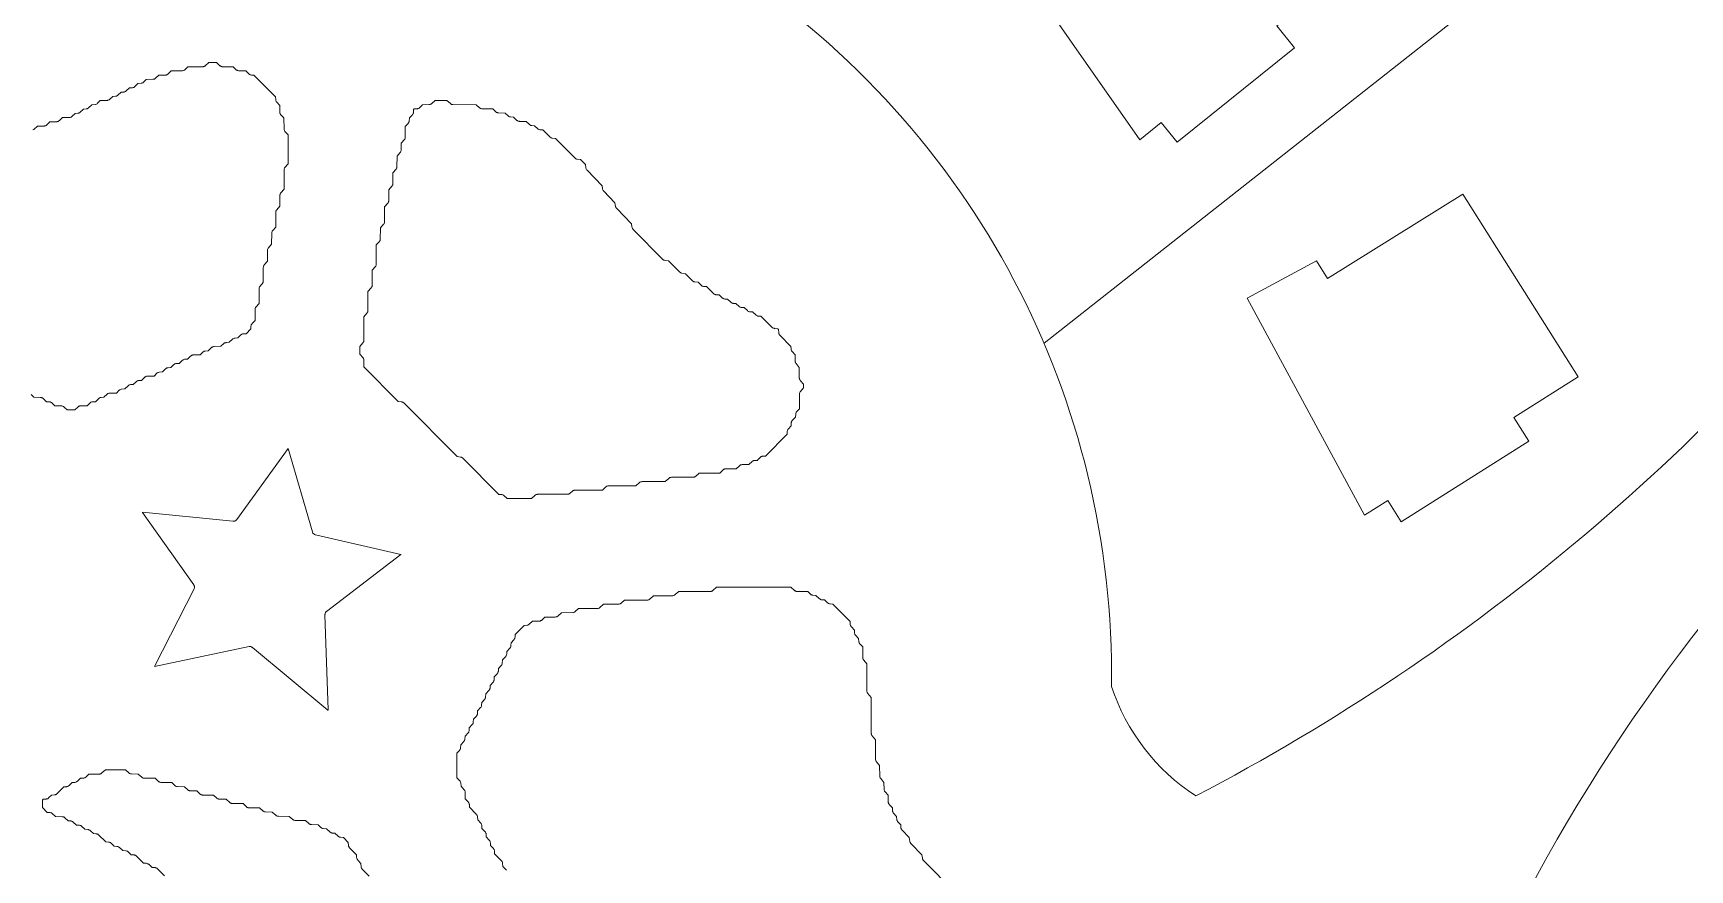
# Model space of a CAD drawing. Header units: inches. Extents: x 36 to 80.3, y 17.3 to 55.9.
# Drawn here: x 50.81 to 61.32, y 39.88 to 45.18 of the extents above; entities that cross this region are included whole.
import ezdxf

# ---------------------------------------------------------------- set-up
doc = ezdxf.new("R2010")
doc.units = ezdxf.units.IN
doc.layers.add('01_ORIGINAL_CAD', color=7, linetype='Continuous', lineweight=20)
doc.layers.add('02_APPROVED_PDF_OUTLINES', color=7, linetype='Continuous', lineweight=15)

msp = doc.modelspace()

# ---------------------------------------------------------------- linework, layer by layer
at = {"layer": '01_ORIGINAL_CAD'}
msp.add_lwpolyline([(62.206, 47.145), (57.223, 43.22)], dxfattribs=at)
for points in [[(57.426, 45.973), (58.218, 46.601), (59.075, 45.534), (58.699, 45.232), (58.811, 45.092), (58.066, 44.493), (57.966, 44.618), (57.83, 44.508), (56.934, 45.791), (57.343, 46.076)], [(59.019, 43.63), (59.878, 44.165), (60.608, 43.006), (60.2, 42.749), (60.296, 42.598), (59.487, 42.088), (59.402, 42.222), (59.254, 42.129), (58.511, 43.505), (58.949, 43.742)]]:
    msp.add_lwpolyline(points, close=True, dxfattribs=at)
for points in [[(50.14, 46.014, -0.546754), (57.65, 41.045, 0.171391), (58.184, 40.351, 0.171391)], [(60.29, 39.74, -0.089338), (62.813, 42.944, -0.322066), (66.051, 42.944, -0.030946), (69.111, 38.833, -0.044664), (70.78, 33.554, -0.301674), (68.967, 31.144, -0.082145), (65.591, 31.078)]]:
    msp.add_lwpolyline(points, format="xyb", dxfattribs=at)
msp.add_arc((51.961, 52.291), 13.465, 297.5281, 322.8549, dxfattribs=at)
at = {"layer": '02_APPROVED_PDF_OUTLINES'}
for points in [[(50.812, 44.571), (50.815, 44.573), (50.817, 44.575), (50.84, 44.595), (50.883, 44.596), (50.886, 44.597), (50.889, 44.597), (50.892, 44.598), (50.895, 44.6), (50.898, 44.601), (50.9, 44.603), (50.92, 44.622), (50.963, 44.623), (50.966, 44.624), (50.969, 44.624), (50.972, 44.625), (50.975, 44.627), (50.977, 44.628), (50.98, 44.63), (51, 44.649), (51.043, 44.65), (51.046, 44.65), (51.049, 44.651), (51.052, 44.652), (51.054, 44.653), (51.057, 44.655), (51.059, 44.657), (51.079, 44.676), (51.096, 44.677), (51.1, 44.677), (51.103, 44.678), (51.106, 44.68), (51.109, 44.682), (51.112, 44.684), (51.132, 44.703), (51.149, 44.704), (51.153, 44.704), (51.156, 44.705), (51.159, 44.707), (51.163, 44.709), (51.165, 44.711), (51.186, 44.731), (51.206, 44.732), (51.209, 44.733), (51.213, 44.734), (51.216, 44.735), (51.219, 44.737), (51.221, 44.74), (51.239, 44.757), (51.281, 44.758), (51.284, 44.758), (51.287, 44.759), (51.29, 44.76), (51.293, 44.761), (51.296, 44.763), (51.298, 44.765), (51.318, 44.784), (51.335, 44.785), (51.338, 44.785), (51.342, 44.786), (51.345, 44.787), (51.348, 44.789), (51.351, 44.791), (51.371, 44.811), (51.388, 44.811), (51.391, 44.812), (51.395, 44.813), (51.398, 44.814), (51.401, 44.816), (51.404, 44.818), (51.424, 44.838), (51.441, 44.838), (51.444, 44.839), (51.448, 44.84), (51.451, 44.841), (51.454, 44.843), (51.457, 44.845), (51.478, 44.865), (51.498, 44.867), (51.501, 44.867), (51.504, 44.868), (51.508, 44.87), (51.51, 44.872), (51.513, 44.874), (51.53, 44.891), (51.573, 44.892), (51.576, 44.892), (51.579, 44.893), (51.582, 44.894), (51.585, 44.895), (51.587, 44.897), (51.59, 44.899), (51.61, 44.918), (51.653, 44.919), (51.656, 44.919), (51.659, 44.92), (51.662, 44.921), (51.664, 44.922), (51.667, 44.924), (51.669, 44.926), (51.689, 44.945), (51.755, 44.945), (51.758, 44.945), (51.761, 44.946), (51.764, 44.947), (51.767, 44.948), (51.77, 44.95), (51.772, 44.951), (51.795, 44.972), (51.888, 44.972), (51.891, 44.972), (51.894, 44.973), (51.897, 44.974), (51.9, 44.975), (51.902, 44.976), (51.905, 44.978), (51.927, 44.999), (51.975, 44.999), (51.998, 44.978), (52.001, 44.977), (52.003, 44.975), (52.006, 44.974), (52.009, 44.973), (52.012, 44.972), (52.015, 44.972), (52.081, 44.972), (52.101, 44.953), (52.103, 44.951), (52.106, 44.949), (52.109, 44.948), (52.112, 44.947), (52.115, 44.946), (52.118, 44.946), (52.161, 44.945), (52.181, 44.926), (52.183, 44.924), (52.186, 44.922), (52.19, 44.921), (52.193, 44.92), (52.197, 44.919), (52.213, 44.919), (52.35, 44.78), (52.351, 44.764), (52.351, 44.76), (52.352, 44.757), (52.354, 44.754), (52.355, 44.75), (52.358, 44.748), (52.377, 44.727), (52.378, 44.684), (52.378, 44.681), (52.378, 44.678), (52.379, 44.675), (52.381, 44.672), (52.382, 44.67), (52.384, 44.667), (52.403, 44.647), (52.404, 44.577), (52.405, 44.574), (52.405, 44.571), (52.406, 44.568), (52.407, 44.565), (52.409, 44.562), (52.411, 44.56), (52.43, 44.54), (52.43, 44.357), (52.41, 44.334), (52.408, 44.331), (52.406, 44.328), (52.405, 44.324), (52.404, 44.321), (52.404, 44.317), (52.404, 44.196), (52.384, 44.173), (52.382, 44.17), (52.38, 44.167), (52.379, 44.163), (52.378, 44.16), (52.378, 44.156), (52.378, 44.088), (52.358, 44.065), (52.355, 44.062), (52.354, 44.059), (52.352, 44.056), (52.352, 44.052), (52.351, 44.049), (52.351, 43.954), (52.333, 43.934), (52.331, 43.932), (52.329, 43.929), (52.328, 43.927), (52.327, 43.924), (52.326, 43.921), (52.326, 43.918), (52.325, 43.847), (52.305, 43.824), (52.303, 43.821), (52.301, 43.818), (52.3, 43.814), (52.299, 43.811), (52.299, 43.807), (52.299, 43.739), (52.279, 43.716), (52.276, 43.713), (52.275, 43.71), (52.273, 43.707), (52.273, 43.703), (52.272, 43.7), (52.272, 43.605), (52.252, 43.582), (52.25, 43.579), (52.248, 43.576), (52.247, 43.573), (52.246, 43.569), (52.246, 43.566), (52.246, 43.471), (52.226, 43.448), (52.224, 43.445), (52.222, 43.442), (52.221, 43.438), (52.22, 43.435), (52.22, 43.431), (52.22, 43.364), (52.201, 43.344), (52.199, 43.341), (52.197, 43.338), (52.196, 43.335), (52.195, 43.331), (52.194, 43.328), (52.194, 43.311), (52.163, 43.28), (52.147, 43.279), (52.143, 43.279), (52.14, 43.278), (52.137, 43.277), (52.134, 43.275), (52.131, 43.272), (52.111, 43.253), (52.094, 43.252), (52.09, 43.252), (52.087, 43.251), (52.084, 43.25), (52.08, 43.248), (52.078, 43.246), (52.057, 43.226), (52.037, 43.224), (52.034, 43.223), (52.03, 43.222), (52.027, 43.221), (52.024, 43.219), (52.022, 43.217), (52.004, 43.2), (51.962, 43.199), (51.959, 43.198), (51.956, 43.198), (51.953, 43.197), (51.95, 43.195), (51.947, 43.194), (51.945, 43.192), (51.924, 43.172), (51.904, 43.17), (51.901, 43.17), (51.898, 43.169), (51.895, 43.167), (51.892, 43.165), (51.889, 43.163), (51.872, 43.146), (51.829, 43.145), (51.826, 43.145), (51.823, 43.144), (51.82, 43.143), (51.817, 43.142), (51.815, 43.14), (51.812, 43.138), (51.792, 43.119), (51.776, 43.118), (51.772, 43.118), (51.769, 43.117), (51.765, 43.115), (51.762, 43.113), (51.759, 43.111), (51.739, 43.092), (51.723, 43.091), (51.719, 43.091), (51.716, 43.09), (51.712, 43.088), (51.709, 43.086), (51.706, 43.084), (51.686, 43.065), (51.669, 43.064), (51.666, 43.064), (51.662, 43.063), (51.659, 43.061), (51.656, 43.06), (51.653, 43.057), (51.633, 43.038), (51.613, 43.036), (51.609, 43.035), (51.606, 43.034), (51.603, 43.033), (51.6, 43.031), (51.597, 43.029), (51.58, 43.011), (51.537, 43.01), (51.534, 43.01), (51.531, 43.01), (51.528, 43.009), (51.526, 43.007), (51.523, 43.006), (51.521, 43.004), (51.501, 42.984), (51.484, 42.984), (51.48, 42.983), (51.477, 42.982), (51.474, 42.981), (51.47, 42.979), (51.468, 42.977), (51.447, 42.957), (51.431, 42.957), (51.427, 42.956), (51.424, 42.955), (51.42, 42.954), (51.417, 42.952), (51.415, 42.95), (51.394, 42.93), (51.374, 42.928), (51.371, 42.928), (51.367, 42.927), (51.364, 42.925), (51.361, 42.923), (51.359, 42.921), (51.341, 42.904), (51.299, 42.903), (51.296, 42.903), (51.293, 42.902), (51.29, 42.901), (51.287, 42.9), (51.284, 42.898), (51.282, 42.896), (51.262, 42.877), (51.245, 42.876), (51.242, 42.876), (51.238, 42.875), (51.235, 42.873), (51.232, 42.871), (51.229, 42.869), (51.208, 42.849), (51.188, 42.848), (51.185, 42.847), (51.182, 42.846), (51.178, 42.845), (51.176, 42.843), (51.173, 42.84), (51.156, 42.823), (51.113, 42.822), (51.11, 42.822), (51.107, 42.821), (51.104, 42.82), (51.101, 42.819), (51.099, 42.817), (51.096, 42.815), (51.077, 42.797), (51.029, 42.797), (51.01, 42.815), (51.007, 42.817), (51.005, 42.819), (51.002, 42.82), (50.999, 42.821), (50.996, 42.822), (50.993, 42.822), (50.95, 42.823), (50.933, 42.84), (50.93, 42.843), (50.927, 42.844), (50.924, 42.846), (50.921, 42.847), (50.918, 42.847), (50.898, 42.849), (50.877, 42.869), (50.874, 42.871), (50.872, 42.873), (50.869, 42.874), (50.866, 42.875), (50.863, 42.875), (50.86, 42.876), (50.818, 42.877), (50.8, 42.894)], [(53.814, 39.88), (53.812, 39.883), (53.792, 39.904), (53.79, 39.924), (53.79, 39.927), (53.789, 39.931), (53.787, 39.934), (53.785, 39.937), (53.783, 39.939), (53.739, 39.984), (53.738, 40.001), (53.738, 40.004), (53.737, 40.008), (53.736, 40.011), (53.734, 40.014), (53.732, 40.017), (53.712, 40.037), (53.712, 40.054), (53.711, 40.058), (53.71, 40.061), (53.709, 40.065), (53.707, 40.068), (53.705, 40.07), (53.686, 40.091), (53.685, 40.108), (53.685, 40.112), (53.684, 40.115), (53.682, 40.118), (53.681, 40.121), (53.678, 40.124), (53.659, 40.145), (53.658, 40.162), (53.658, 40.165), (53.657, 40.169), (53.656, 40.172), (53.654, 40.175), (53.652, 40.178), (53.632, 40.199), (53.63, 40.219), (53.63, 40.223), (53.629, 40.226), (53.627, 40.229), (53.626, 40.232), (53.623, 40.234), (53.579, 40.279), (53.579, 40.296), (53.578, 40.299), (53.577, 40.303), (53.576, 40.306), (53.574, 40.309), (53.572, 40.312), (53.553, 40.332), (53.552, 40.376), (53.552, 40.379), (53.551, 40.382), (53.55, 40.385), (53.549, 40.387), (53.547, 40.39), (53.545, 40.392), (53.526, 40.413), (53.524, 40.434), (53.523, 40.437), (53.522, 40.44), (53.521, 40.444), (53.519, 40.446), (53.517, 40.449), (53.5, 40.466), (53.499, 40.622), (53.516, 40.639), (53.519, 40.642), (53.52, 40.645), (53.522, 40.648), (53.523, 40.651), (53.523, 40.654), (53.525, 40.675), (53.545, 40.696), (53.547, 40.699), (53.549, 40.702), (53.55, 40.705), (53.551, 40.708), (53.551, 40.712), (53.552, 40.729), (53.571, 40.75), (53.573, 40.752), (53.575, 40.755), (53.576, 40.759), (53.577, 40.762), (53.578, 40.766), (53.578, 40.783), (53.597, 40.803), (53.6, 40.806), (53.601, 40.809), (53.603, 40.812), (53.604, 40.816), (53.604, 40.819), (53.605, 40.836), (53.624, 40.857), (53.626, 40.86), (53.628, 40.863), (53.629, 40.866), (53.63, 40.869), (53.631, 40.873), (53.631, 40.89), (53.65, 40.911), (53.653, 40.913), (53.654, 40.916), (53.656, 40.92), (53.657, 40.923), (53.657, 40.927), (53.658, 40.943), (53.675, 40.961), (53.677, 40.964), (53.679, 40.967), (53.68, 40.97), (53.681, 40.973), (53.682, 40.977), (53.684, 40.997), (53.703, 41.018), (53.705, 41.021), (53.707, 41.024), (53.709, 41.027), (53.709, 41.031), (53.71, 41.034), (53.711, 41.051), (53.73, 41.072), (53.732, 41.074), (53.734, 41.078), (53.735, 41.081), (53.736, 41.084), (53.736, 41.088), (53.737, 41.105), (53.756, 41.125), (53.758, 41.128), (53.76, 41.131), (53.761, 41.134), (53.762, 41.138), (53.763, 41.141), (53.763, 41.158), (53.781, 41.176), (53.783, 41.179), (53.785, 41.182), (53.786, 41.185), (53.787, 41.188), (53.788, 41.191), (53.789, 41.212), (53.809, 41.233), (53.811, 41.236), (53.813, 41.239), (53.814, 41.242), (53.815, 41.245), (53.816, 41.249), (53.816, 41.266), (53.835, 41.287), (53.838, 41.289), (53.839, 41.292), (53.841, 41.296), (53.842, 41.299), (53.842, 41.303), (53.843, 41.32), (53.862, 41.34), (53.864, 41.343), (53.866, 41.346), (53.867, 41.349), (53.868, 41.353), (53.869, 41.356), (53.869, 41.373), (53.926, 41.431), (53.943, 41.432), (53.946, 41.432), (53.95, 41.433), (53.953, 41.434), (53.956, 41.436), (53.959, 41.438), (53.979, 41.457), (54.022, 41.458), (54.025, 41.459), (54.028, 41.459), (54.031, 41.46), (54.033, 41.462), (54.036, 41.463), (54.038, 41.465), (54.058, 41.484), (54.124, 41.484), (54.127, 41.485), (54.13, 41.485), (54.133, 41.486), (54.136, 41.487), (54.139, 41.489), (54.141, 41.491), (54.164, 41.511), (54.234, 41.512), (54.237, 41.513), (54.24, 41.513), (54.243, 41.514), (54.246, 41.515), (54.248, 41.517), (54.25, 41.519), (54.27, 41.538), (54.39, 41.538), (54.393, 41.539), (54.396, 41.539), (54.399, 41.54), (54.401, 41.541), (54.404, 41.543), (54.406, 41.545), (54.429, 41.565), (54.525, 41.566), (54.529, 41.566), (54.532, 41.567), (54.535, 41.568), (54.537, 41.569), (54.54, 41.571), (54.542, 41.573), (54.562, 41.592), (54.708, 41.592), (54.711, 41.592), (54.714, 41.593), (54.717, 41.594), (54.72, 41.595), (54.722, 41.597), (54.725, 41.599), (54.747, 41.619), (54.867, 41.619), (54.87, 41.619), (54.873, 41.62), (54.876, 41.621), (54.879, 41.622), (54.882, 41.624), (54.884, 41.626), (54.907, 41.646), (55.106, 41.646), (55.109, 41.646), (55.112, 41.647), (55.115, 41.648), (55.118, 41.649), (55.12, 41.651), (55.123, 41.653), (55.145, 41.673), (55.618, 41.673), (55.641, 41.653), (55.643, 41.651), (55.646, 41.65), (55.649, 41.648), (55.652, 41.647), (55.655, 41.647), (55.658, 41.647), (55.724, 41.646), (55.741, 41.629), (55.743, 41.627), (55.746, 41.625), (55.75, 41.624), (55.753, 41.623), (55.756, 41.622), (55.776, 41.62), (55.797, 41.601), (55.8, 41.599), (55.803, 41.597), (55.806, 41.595), (55.81, 41.594), (55.813, 41.594), (55.83, 41.593), (55.85, 41.574), (55.853, 41.572), (55.856, 41.57), (55.859, 41.569), (55.863, 41.568), (55.866, 41.567), (55.883, 41.566), (55.993, 41.455), (55.994, 41.438), (55.994, 41.435), (55.995, 41.431), (55.997, 41.428), (55.998, 41.425), (56.001, 41.422), (56.02, 41.402), (56.02, 41.385), (56.021, 41.381), (56.022, 41.378), (56.023, 41.374), (56.025, 41.371), (56.027, 41.369), (56.047, 41.348), (56.049, 41.327), (56.049, 41.324), (56.05, 41.321), (56.052, 41.318), (56.053, 41.315), (56.056, 41.312), (56.073, 41.295), (56.073, 41.227), (56.073, 41.224), (56.074, 41.22), (56.075, 41.217), (56.077, 41.214), (56.079, 41.211), (56.099, 41.188), (56.1, 41.016), (56.1, 41.012), (56.101, 41.009), (56.102, 41.006), (56.103, 41.003), (56.105, 41), (56.126, 40.974), (56.127, 40.747), (56.127, 40.744), (56.128, 40.741), (56.129, 40.737), (56.13, 40.734), (56.132, 40.732), (56.153, 40.705), (56.154, 40.583), (56.154, 40.58), (56.155, 40.576), (56.156, 40.573), (56.158, 40.57), (56.16, 40.567), (56.18, 40.544), (56.181, 40.476), (56.181, 40.472), (56.182, 40.469), (56.183, 40.466), (56.185, 40.462), (56.187, 40.46), (56.207, 40.436), (56.208, 40.392), (56.208, 40.389), (56.209, 40.386), (56.21, 40.383), (56.211, 40.381), (56.213, 40.378), (56.215, 40.376), (56.234, 40.355), (56.235, 40.312), (56.235, 40.309), (56.236, 40.306), (56.237, 40.303), (56.238, 40.3), (56.24, 40.298), (56.242, 40.295), (56.261, 40.275), (56.262, 40.257), (56.262, 40.254), (56.263, 40.251), (56.264, 40.247), (56.266, 40.244), (56.268, 40.242), (56.288, 40.221), (56.29, 40.2), (56.29, 40.197), (56.291, 40.194), (56.293, 40.19), (56.294, 40.188), (56.297, 40.185), (56.314, 40.167), (56.315, 40.15), (56.315, 40.147), (56.316, 40.144), (56.317, 40.141), (56.318, 40.139), (56.32, 40.136), (56.322, 40.134), (56.368, 40.086), (56.371, 40.062), (56.372, 40.059), (56.373, 40.056), (56.375, 40.053), (56.376, 40.051), (56.378, 40.048), (56.448, 39.978), (56.451, 39.955), (56.452, 39.952), (56.453, 39.949), (56.454, 39.946), (56.456, 39.943), (56.458, 39.941), (57.059, 39.335)], [(51.647, 39.844), (51.602, 39.888), (51.6, 39.891), (51.597, 39.892), (51.594, 39.894), (51.59, 39.895), (51.587, 39.896), (51.567, 39.897), (51.546, 39.917), (51.543, 39.919), (51.54, 39.921), (51.537, 39.922), (51.534, 39.923), (51.53, 39.924), (51.513, 39.925), (51.467, 39.97), (51.464, 39.972), (51.462, 39.974), (51.459, 39.975), (51.456, 39.976), (51.453, 39.977), (51.45, 39.977), (51.434, 39.978), (51.416, 39.996), (51.414, 39.998), (51.411, 40), (51.408, 40.001), (51.404, 40.002), (51.401, 40.003), (51.381, 40.005), (51.36, 40.024), (51.357, 40.026), (51.354, 40.028), (51.351, 40.03), (51.347, 40.031), (51.344, 40.031), (51.327, 40.032), (51.307, 40.051), (51.304, 40.053), (51.301, 40.055), (51.298, 40.057), (51.294, 40.057), (51.291, 40.058), (51.274, 40.059), (51.227, 40.104), (51.225, 40.106), (51.223, 40.108), (51.22, 40.109), (51.217, 40.11), (51.214, 40.111), (51.211, 40.111), (51.195, 40.112), (51.177, 40.13), (51.174, 40.132), (51.172, 40.134), (51.168, 40.135), (51.165, 40.136), (51.162, 40.137), (51.142, 40.139), (51.121, 40.158), (51.118, 40.16), (51.115, 40.162), (51.112, 40.164), (51.108, 40.165), (51.105, 40.165), (51.088, 40.166), (51.068, 40.185), (51.065, 40.187), (51.062, 40.189), (51.059, 40.191), (51.055, 40.191), (51.052, 40.192), (51.035, 40.193), (51.015, 40.212), (51.012, 40.214), (51.01, 40.215), (51.007, 40.217), (51.004, 40.218), (51.001, 40.218), (50.998, 40.219), (50.955, 40.22), (50.935, 40.239), (50.932, 40.241), (50.929, 40.243), (50.926, 40.244), (50.922, 40.245), (50.919, 40.245), (50.903, 40.246), (50.872, 40.277), (50.872, 40.324), (50.876, 40.329), (50.896, 40.33), (50.899, 40.331), (50.903, 40.332), (50.906, 40.333), (50.909, 40.335), (50.911, 40.338), (50.929, 40.355), (50.949, 40.357), (50.952, 40.358), (50.956, 40.359), (50.959, 40.36), (50.962, 40.362), (50.964, 40.364), (51.008, 40.409), (51.025, 40.409), (51.028, 40.41), (51.032, 40.411), (51.035, 40.412), (51.038, 40.414), (51.041, 40.416), (51.061, 40.436), (51.078, 40.436), (51.081, 40.437), (51.085, 40.438), (51.088, 40.439), (51.091, 40.441), (51.094, 40.443), (51.114, 40.462), (51.131, 40.463), (51.134, 40.464), (51.138, 40.465), (51.141, 40.466), (51.144, 40.468), (51.147, 40.47), (51.167, 40.489), (51.233, 40.489), (51.236, 40.489), (51.239, 40.49), (51.242, 40.491), (51.245, 40.492), (51.247, 40.494), (51.249, 40.496), (51.272, 40.516), (51.399, 40.516), (51.419, 40.497), (51.422, 40.495), (51.424, 40.493), (51.427, 40.492), (51.43, 40.491), (51.433, 40.491), (51.436, 40.49), (51.479, 40.489), (51.502, 40.469), (51.505, 40.467), (51.507, 40.465), (51.51, 40.464), (51.513, 40.463), (51.516, 40.463), (51.519, 40.463), (51.586, 40.462), (51.609, 40.442), (51.611, 40.44), (51.614, 40.439), (51.616, 40.437), (51.619, 40.437), (51.622, 40.436), (51.625, 40.436), (51.692, 40.436), (51.711, 40.417), (51.714, 40.415), (51.716, 40.413), (51.719, 40.412), (51.722, 40.411), (51.725, 40.41), (51.728, 40.41), (51.772, 40.409), (51.795, 40.389), (51.797, 40.387), (51.799, 40.385), (51.802, 40.384), (51.805, 40.383), (51.808, 40.382), (51.811, 40.382), (51.851, 40.382), (51.871, 40.363), (51.873, 40.361), (51.876, 40.36), (51.879, 40.358), (51.882, 40.357), (51.885, 40.357), (51.888, 40.356), (51.957, 40.355), (51.977, 40.336), (51.979, 40.335), (51.982, 40.333), (51.985, 40.331), (51.988, 40.331), (51.991, 40.33), (51.994, 40.33), (52.037, 40.329), (52.06, 40.308), (52.063, 40.306), (52.065, 40.305), (52.068, 40.304), (52.071, 40.303), (52.074, 40.302), (52.077, 40.302), (52.144, 40.302), (52.166, 40.282), (52.169, 40.28), (52.171, 40.278), (52.174, 40.277), (52.177, 40.276), (52.18, 40.275), (52.183, 40.275), (52.249, 40.275), (52.269, 40.256), (52.272, 40.254), (52.274, 40.253), (52.277, 40.251), (52.28, 40.25), (52.283, 40.25), (52.286, 40.249), (52.329, 40.248), (52.352, 40.228), (52.355, 40.226), (52.357, 40.225), (52.36, 40.223), (52.363, 40.222), (52.366, 40.222), (52.369, 40.222), (52.436, 40.221), (52.459, 40.201), (52.461, 40.199), (52.463, 40.198), (52.466, 40.197), (52.469, 40.196), (52.472, 40.195), (52.475, 40.195), (52.541, 40.195), (52.561, 40.176), (52.564, 40.174), (52.566, 40.172), (52.569, 40.171), (52.572, 40.17), (52.575, 40.169), (52.578, 40.169), (52.621, 40.168), (52.638, 40.151), (52.641, 40.149), (52.644, 40.147), (52.647, 40.145), (52.65, 40.144), (52.653, 40.144), (52.673, 40.142), (52.694, 40.122), (52.697, 40.12), (52.7, 40.118), (52.703, 40.117), (52.707, 40.116), (52.71, 40.115), (52.727, 40.115), (52.747, 40.095), (52.75, 40.093), (52.753, 40.091), (52.756, 40.09), (52.76, 40.089), (52.763, 40.089), (52.78, 40.088), (52.811, 40.056), (52.813, 40.037), (52.813, 40.033), (52.814, 40.03), (52.816, 40.027), (52.817, 40.024), (52.82, 40.021), (52.864, 39.977), (52.864, 39.96), (52.865, 39.956), (52.866, 39.953), (52.867, 39.95), (52.869, 39.947), (52.871, 39.944), (52.891, 39.923), (52.893, 39.902), (52.893, 39.899), (52.894, 39.896), (52.895, 39.893), (52.897, 39.89), (52.9, 39.887), (52.944, 39.842)]]:
    msp.add_lwpolyline(points, dxfattribs=at)
for points in [[(53.362, 44.758), (53.436, 44.758), (53.459, 44.738), (53.461, 44.736), (53.464, 44.735), (53.466, 44.733), (53.469, 44.732), (53.472, 44.732), (53.475, 44.732), (53.622, 44.731), (53.644, 44.711), (53.647, 44.709), (53.649, 44.708), (53.652, 44.707), (53.655, 44.706), (53.658, 44.705), (53.661, 44.705), (53.727, 44.705), (53.747, 44.686), (53.75, 44.684), (53.752, 44.682), (53.755, 44.681), (53.758, 44.68), (53.761, 44.679), (53.764, 44.679), (53.807, 44.678), (53.824, 44.661), (53.827, 44.659), (53.829, 44.657), (53.833, 44.655), (53.836, 44.654), (53.839, 44.654), (53.859, 44.652), (53.88, 44.632), (53.882, 44.63), (53.885, 44.629), (53.888, 44.627), (53.891, 44.626), (53.894, 44.626), (53.897, 44.625), (53.94, 44.625), (53.96, 44.606), (53.962, 44.603), (53.966, 44.601), (53.969, 44.6), (53.972, 44.599), (53.976, 44.599), (53.993, 44.598), (54.013, 44.579), (54.016, 44.576), (54.019, 44.575), (54.022, 44.573), (54.025, 44.572), (54.029, 44.572), (54.045, 44.571), (54.09, 44.527), (54.092, 44.525), (54.095, 44.523), (54.098, 44.521), (54.102, 44.52), (54.105, 44.52), (54.125, 44.518), (54.249, 44.393), (54.252, 44.391), (54.255, 44.389), (54.258, 44.387), (54.261, 44.386), (54.265, 44.386), (54.284, 44.384), (54.316, 44.352), (54.317, 44.332), (54.318, 44.329), (54.319, 44.325), (54.32, 44.322), (54.322, 44.319), (54.325, 44.317), (54.422, 44.218), (54.424, 44.198), (54.424, 44.195), (54.425, 44.191), (54.427, 44.188), (54.429, 44.185), (54.431, 44.183), (54.502, 44.11), (54.506, 44.087), (54.506, 44.084), (54.507, 44.081), (54.509, 44.078), (54.511, 44.075), (54.513, 44.073), (54.608, 43.976), (54.61, 43.957), (54.611, 43.953), (54.612, 43.95), (54.613, 43.947), (54.615, 43.944), (54.617, 43.941), (54.805, 43.751), (54.808, 43.749), (54.81, 43.747), (54.813, 43.746), (54.816, 43.745), (54.82, 43.744), (54.842, 43.741), (54.912, 43.671), (54.914, 43.669), (54.917, 43.667), (54.92, 43.665), (54.923, 43.664), (54.926, 43.664), (54.949, 43.66), (54.994, 43.615), (54.996, 43.613), (54.999, 43.611), (55.002, 43.609), (55.006, 43.608), (55.009, 43.608), (55.029, 43.606), (55.05, 43.586), (55.053, 43.584), (55.056, 43.582), (55.059, 43.581), (55.063, 43.58), (55.066, 43.58), (55.082, 43.579), (55.127, 43.535), (55.129, 43.532), (55.132, 43.53), (55.135, 43.529), (55.139, 43.528), (55.142, 43.527), (55.162, 43.526), (55.183, 43.506), (55.186, 43.504), (55.189, 43.502), (55.192, 43.501), (55.195, 43.5), (55.199, 43.499), (55.216, 43.498), (55.236, 43.479), (55.239, 43.477), (55.242, 43.475), (55.245, 43.474), (55.249, 43.473), (55.252, 43.472), (55.269, 43.472), (55.289, 43.452), (55.292, 43.45), (55.295, 43.448), (55.298, 43.447), (55.302, 43.446), (55.305, 43.446), (55.322, 43.445), (55.342, 43.426), (55.345, 43.423), (55.348, 43.421), (55.351, 43.42), (55.355, 43.419), (55.358, 43.419), (55.375, 43.418), (55.395, 43.399), (55.398, 43.397), (55.401, 43.395), (55.405, 43.393), (55.408, 43.392), (55.412, 43.392), (55.428, 43.391), (55.499, 43.32), (55.501, 43.318), (55.504, 43.316), (55.507, 43.315), (55.511, 43.314), (55.514, 43.313), (55.534, 43.311), (55.539, 43.306), (55.541, 43.286), (55.541, 43.283), (55.542, 43.28), (55.543, 43.276), (55.545, 43.273), (55.548, 43.271), (55.618, 43.199), (55.619, 43.183), (55.619, 43.179), (55.62, 43.176), (55.622, 43.172), (55.623, 43.169), (55.626, 43.167), (55.644, 43.146), (55.645, 43.106), (55.645, 43.102), (55.646, 43.099), (55.647, 43.095), (55.649, 43.092), (55.651, 43.09), (55.671, 43.066), (55.671, 42.999), (55.672, 42.995), (55.673, 42.991), (55.674, 42.988), (55.676, 42.985), (55.678, 42.982), (55.698, 42.959), (55.698, 42.937), (55.678, 42.914), (55.676, 42.911), (55.674, 42.908), (55.673, 42.904), (55.672, 42.901), (55.672, 42.897), (55.672, 42.803), (55.655, 42.786), (55.652, 42.783), (55.651, 42.78), (55.649, 42.777), (55.648, 42.774), (55.648, 42.77), (55.646, 42.75), (55.626, 42.729), (55.624, 42.726), (55.622, 42.723), (55.621, 42.72), (55.62, 42.717), (55.62, 42.713), (55.619, 42.696), (55.6, 42.675), (55.598, 42.673), (55.596, 42.669), (55.595, 42.666), (55.594, 42.663), (55.593, 42.659), (55.593, 42.643), (55.456, 42.504), (55.44, 42.503), (55.436, 42.503), (55.433, 42.502), (55.43, 42.501), (55.426, 42.499), (55.424, 42.497), (55.404, 42.477), (55.387, 42.477), (55.383, 42.476), (55.38, 42.475), (55.377, 42.474), (55.373, 42.472), (55.371, 42.47), (55.351, 42.451), (55.308, 42.45), (55.305, 42.449), (55.302, 42.449), (55.299, 42.448), (55.296, 42.446), (55.293, 42.445), (55.291, 42.443), (55.271, 42.424), (55.205, 42.424), (55.202, 42.423), (55.199, 42.423), (55.196, 42.422), (55.193, 42.421), (55.191, 42.419), (55.188, 42.417), (55.166, 42.397), (55.046, 42.397), (55.043, 42.396), (55.04, 42.396), (55.037, 42.395), (55.034, 42.394), (55.032, 42.392), (55.029, 42.39), (55.006, 42.37), (54.86, 42.37), (54.857, 42.369), (54.854, 42.369), (54.851, 42.368), (54.848, 42.367), (54.846, 42.365), (54.843, 42.363), (54.821, 42.343), (54.674, 42.343), (54.671, 42.342), (54.668, 42.342), (54.665, 42.341), (54.663, 42.34), (54.66, 42.338), (54.658, 42.336), (54.635, 42.316), (54.462, 42.316), (54.459, 42.315), (54.456, 42.315), (54.453, 42.314), (54.45, 42.313), (54.448, 42.311), (54.445, 42.309), (54.423, 42.289), (54.25, 42.289), (54.247, 42.288), (54.244, 42.288), (54.241, 42.287), (54.238, 42.286), (54.235, 42.284), (54.233, 42.282), (54.21, 42.262), (54.011, 42.262), (54.008, 42.261), (54.005, 42.261), (54.002, 42.26), (53.999, 42.259), (53.997, 42.257), (53.994, 42.255), (53.972, 42.235), (53.818, 42.235), (53.798, 42.254), (53.795, 42.256), (53.792, 42.258), (53.789, 42.259), (53.785, 42.26), (53.782, 42.261), (53.765, 42.261), (53.537, 42.491), (53.535, 42.493), (53.532, 42.495), (53.529, 42.497), (53.526, 42.498), (53.523, 42.498), (53.501, 42.502), (53.165, 42.84), (53.163, 42.842), (53.16, 42.844), (53.157, 42.845), (53.154, 42.846), (53.151, 42.847), (53.128, 42.85), (52.911, 43.07), (52.91, 43.113), (52.909, 43.116), (52.909, 43.119), (52.908, 43.122), (52.906, 43.125), (52.905, 43.127), (52.903, 43.13), (52.884, 43.15), (52.884, 43.199), (52.904, 43.222), (52.906, 43.225), (52.908, 43.228), (52.909, 43.231), (52.91, 43.235), (52.91, 43.238), (52.91, 43.387), (52.93, 43.41), (52.932, 43.412), (52.934, 43.416), (52.935, 43.419), (52.936, 43.422), (52.936, 43.426), (52.936, 43.548), (52.956, 43.571), (52.959, 43.574), (52.96, 43.577), (52.962, 43.58), (52.962, 43.584), (52.963, 43.587), (52.963, 43.682), (52.983, 43.705), (52.985, 43.708), (52.987, 43.711), (52.988, 43.714), (52.989, 43.718), (52.989, 43.721), (52.989, 43.842), (53.008, 43.863), (53.01, 43.865), (53.011, 43.868), (53.013, 43.87), (53.013, 43.873), (53.014, 43.876), (53.014, 43.879), (53.015, 43.95), (53.035, 43.973), (53.038, 43.976), (53.039, 43.979), (53.04, 43.983), (53.041, 43.986), (53.041, 43.99), (53.042, 44.084), (53.062, 44.108), (53.064, 44.11), (53.066, 44.114), (53.067, 44.117), (53.068, 44.12), (53.068, 44.124), (53.068, 44.192), (53.088, 44.215), (53.09, 44.218), (53.092, 44.221), (53.093, 44.224), (53.094, 44.228), (53.094, 44.231), (53.094, 44.299), (53.114, 44.322), (53.116, 44.325), (53.118, 44.328), (53.119, 44.332), (53.12, 44.335), (53.12, 44.339), (53.121, 44.406), (53.139, 44.426), (53.141, 44.429), (53.143, 44.431), (53.144, 44.434), (53.145, 44.437), (53.146, 44.44), (53.146, 44.443), (53.147, 44.487), (53.167, 44.51), (53.169, 44.513), (53.171, 44.516), (53.172, 44.52), (53.173, 44.523), (53.173, 44.527), (53.173, 44.594), (53.19, 44.611), (53.192, 44.614), (53.194, 44.617), (53.196, 44.62), (53.197, 44.623), (53.197, 44.627), (53.199, 44.647), (53.217, 44.665), (53.219, 44.668), (53.221, 44.67), (53.222, 44.674), (53.223, 44.677), (53.224, 44.68), (53.225, 44.7), (53.23, 44.705), (53.246, 44.706), (53.25, 44.706), (53.253, 44.707), (53.256, 44.708), (53.26, 44.71), (53.262, 44.712), (53.282, 44.731), (53.325, 44.732), (53.328, 44.733), (53.331, 44.733), (53.334, 44.734), (53.337, 44.736), (53.34, 44.737), (53.342, 44.739)], [(51.506, 42.148), (51.507, 42.148), (52.08, 42.091), (52.081, 42.091), (52.082, 42.091), (52.085, 42.091), (52.088, 42.091), (52.092, 42.092), (52.095, 42.094), (52.098, 42.096), (52.1, 42.098), (52.103, 42.1), (52.103, 42.101), (52.104, 42.102), (52.431, 42.552), (52.431, 42.552), (52.431, 42.552), (52.584, 42.024), (52.584, 42.023), (52.584, 42.022), (52.585, 42.019), (52.587, 42.016), (52.589, 42.013), (52.592, 42.011), (52.595, 42.009), (52.598, 42.007), (52.601, 42.006), (52.602, 42.006), (52.603, 42.006), (53.145, 41.881), (53.146, 41.881), (53.145, 41.88), (52.674, 41.52), (52.673, 41.519), (52.672, 41.519), (52.67, 41.517), (52.668, 41.515), (52.667, 41.512), (52.665, 41.509), (52.664, 41.506), (52.664, 41.503), (52.663, 41.5), (52.663, 41.5), (52.663, 41.498), (52.683, 40.896), (52.683, 40.895), (52.682, 40.895), (52.205, 41.291), (52.204, 41.292), (52.203, 41.292), (52.2, 41.294), (52.197, 41.296), (52.194, 41.297), (52.191, 41.297), (52.188, 41.297), (52.184, 41.297), (52.184, 41.297), (52.182, 41.297), (51.582, 41.17), (51.582, 41.17), (51.582, 41.17), (51.834, 41.662), (51.834, 41.663), (51.834, 41.663), (51.835, 41.666), (51.836, 41.669), (51.837, 41.672), (51.836, 41.676), (51.836, 41.679), (51.835, 41.682), (51.834, 41.684), (51.833, 41.687), (51.832, 41.688), (51.832, 41.689), (51.507, 42.147)]]:
    msp.add_lwpolyline(points, close=True, dxfattribs=at)

doc.saveas('drawing.dxf')
